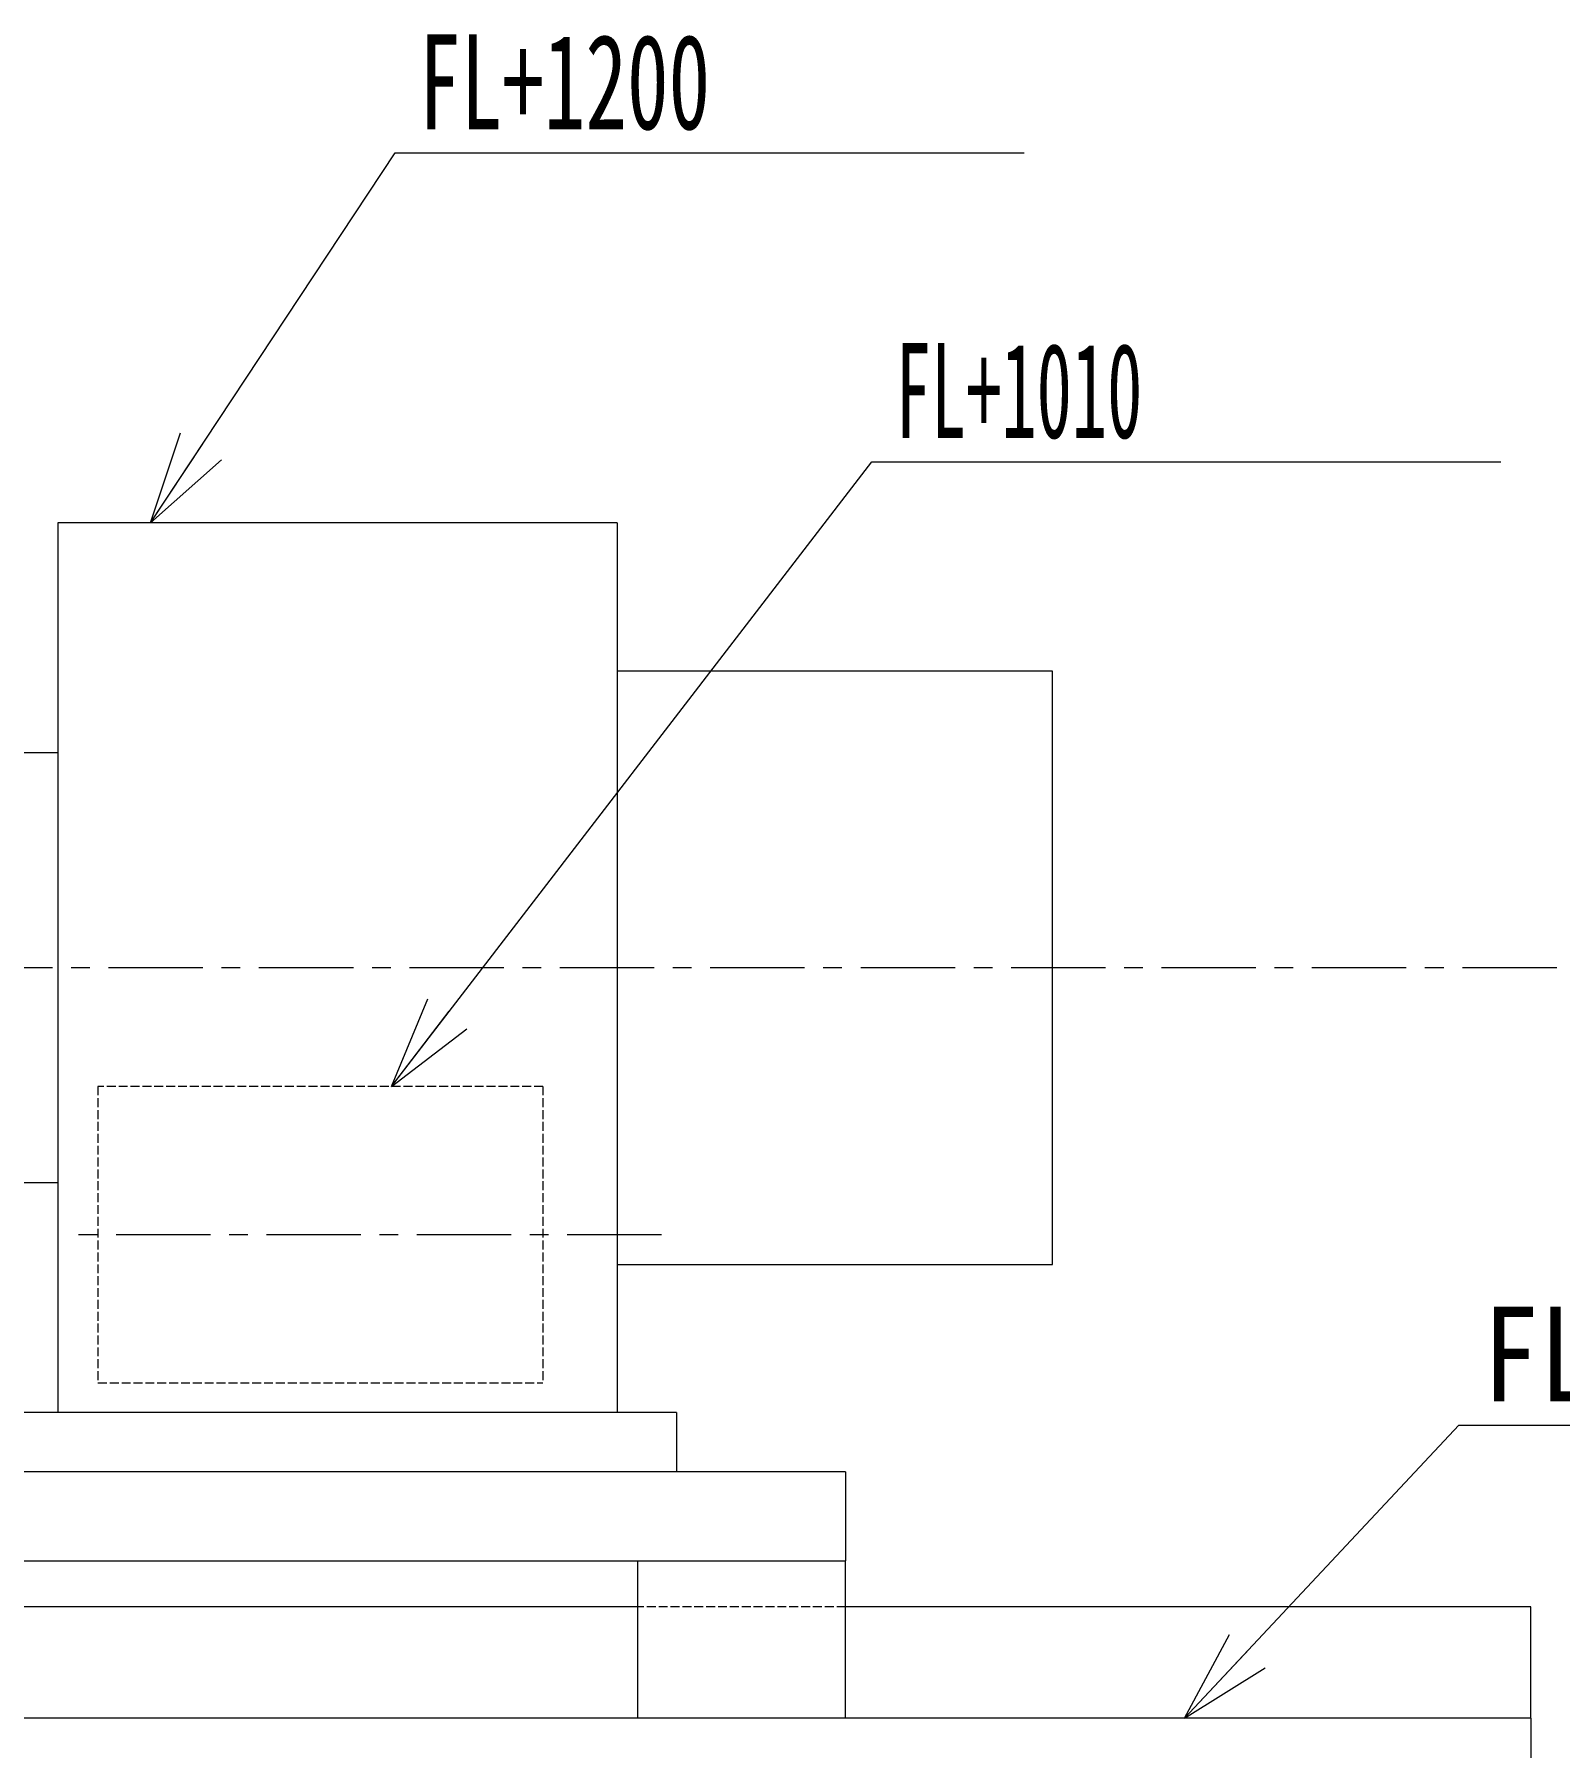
# Model space of a CAD drawing. Header units: millimetres. Extents: x 288 to 8834, y 20 to 9668.
# Drawn here: x 1662 to 2176, y 7345 to 7923 of the extents above; entities that cross this region are included whole.
import ezdxf

# ---------------------------------------------------------------- set-up
doc = ezdxf.new("R2010")
doc.units = ezdxf.units.MM
doc.linetypes.add('CENTER', pattern=[50.7, 31.8, -6.3, 6.3, -6.3])
doc.linetypes.add('DASHED', pattern=[4, 3, -1])
doc.layers.add('Layer1', color=7, linetype='Continuous')
doc.styles.add('ＭＳ 明朝', font='')
doc.styles.get('ＭＳ 明朝').set_extended_font_data('ＭＳ 明朝')

# ---------------------------------------------------------------- blocks, each defined once
blk = doc.blocks.new('BLKF759')
at = {"layer": 'Layer1', "color": 7, "linetype": 'Continuous', "lineweight": 13}
for q in [(1711.65, 7788.27), (1719.16, 7784.62), (1725.46, 7779.14)]:
    blk.add_line((1701.51, 7757.92), q, dxfattribs=at)
blk = doc.blocks.new('BLKF761')
at = {"layer": 'Layer1', "color": 7, "linetype": 'Continuous', "lineweight": 13}
for q in [(1794.99, 7597.48), (1802.22, 7593.29), (1808.12, 7587.38)]:
    blk.add_line((1782.72, 7567.92), q, dxfattribs=at)
blk = doc.blocks.new('BLKF762')
at = {"layer": 'Layer1', "color": 7, "linetype": 'Continuous', "lineweight": 13}
for q in [(2065.13, 7383.15), (2071.92, 7378.29), (2077.23, 7371.84)]:
    blk.add_line((2050.06, 7354.92), q, dxfattribs=at)
blk = doc.blocks.new('BLKF1200')
at = {"layer": 'Layer1', "color": 3, "linetype": 'Continuous', "lineweight": 5}
for p, q in [((1858.79, 7757.92), (1670.23, 7757.92)), ((1670.23, 7757.92), (1670.23, 7457.92)), ((1858.79, 7757.92), (1858.79, 7457.92)), ((2005.47, 7707.92), (1858.79, 7707.92)), ((2005.47, 7507.92), (2005.47, 7707.92)), ((1670.23, 7680.42), (1546.79, 7680.42)), ((1670.23, 7535.42), (1546.79, 7535.42)), ((1858.79, 7507.92), (2005.47, 7507.92)), ((1878.79, 7457.92), (1640.79, 7457.92)), ((1878.79, 7457.92), (1878.79, 7437.92)), ((1935.79, 7437.92), (1583.79, 7437.92)), ((1935.79, 7437.92), (1935.79, 7407.92)), ((1583.79, 7407.92), (1908.79, 7407.92)), ((1838.79, 7407.92), (1935.79, 7407.92)), ((1865.79, 7354.92), (1865.79, 7407.92)), ((1935.79, 7354.92), (1935.79, 7407.92)), ((1865.79, 7392.42), (1653.79, 7392.42)), ((2166.79, 7392.42), (1935.79, 7392.42)), ((2166.79, 7354.92), (2166.79, 7392.42)), ((2166.79, 7354.92), (1583.79, 7354.92)), ((2166.79, 7354.92), (2166.79, 7314.92))]:
    blk.add_line(p, q, dxfattribs=at)
at = {"layer": 'Layer1', "color": 7, "linetype": 'CENTER', "lineweight": 13}
for p, q in [((2276.87, 7607.92), (1183.55, 7607.92)), ((1873.79, 7517.92), (1673.23, 7517.92))]:
    blk.add_line(p, q, dxfattribs=at)
at = {"layer": 'Layer1', "color": 7, "linetype": 'DASHED', "lineweight": 13}
for p, q in [((1833.79, 7567.92), (1683.79, 7567.92)), ((1683.79, 7567.92), (1683.79, 7467.92)), ((1833.79, 7567.92), (1833.79, 7467.92)), ((1683.79, 7467.92), (1833.79, 7467.92)), ((1935.79, 7392.42), (1865.79, 7392.42))]:
    blk.add_line(p, q, dxfattribs=at)

msp = doc.modelspace()

# ---------------------------------------------------------------- linework, layer by layer
at = {"layer": 'Layer1', "color": 7, "linetype": 'Continuous', "lineweight": 13}
for p, q in [((1701.51, 7757.92), (1784.01, 7882.69)), ((1784.01, 7882.69), (1996.01, 7882.69)), ((1782.72, 7567.92), (1944.67, 7778.57)), ((1944.67, 7778.57), (2156.67, 7778.57)), ((2050.06, 7354.92), (2142.47, 7453.7)), ((2142.47, 7453.7), (2326.47, 7453.7))]:
    msp.add_line(p, q, dxfattribs=at)

# ---------------------------------------------------------------- block references
for name in ['BLKF759', 'BLKF761', 'BLKF762']:
    msp.add_blockref(name, (0, 0), dxfattribs=at)
at = {"layer": 'Layer1', "color": 3, "linetype": 'Continuous', "lineweight": 5}
msp.add_blockref('BLKF1200', (0, 0), dxfattribs=at)

# ---------------------------------------------------------------- texts
at = {"layer": 'Layer1', "color": 6, "linetype": 'Continuous', "lineweight": 5, "style": 'ＭＳ 明朝'}
for s, width, p in [('FL+1200', 0.643969, (1792.01, 7890.69)), ('FL+1010', 0.545529, (1952.67, 7786.57)), ('FL+797', 0.875, (2150.47, 7461.7))]:
    msp.add_text(s, height=32, dxfattribs=dict(at, width=width)).set_placement(p)

doc.saveas('drawing.dxf')
